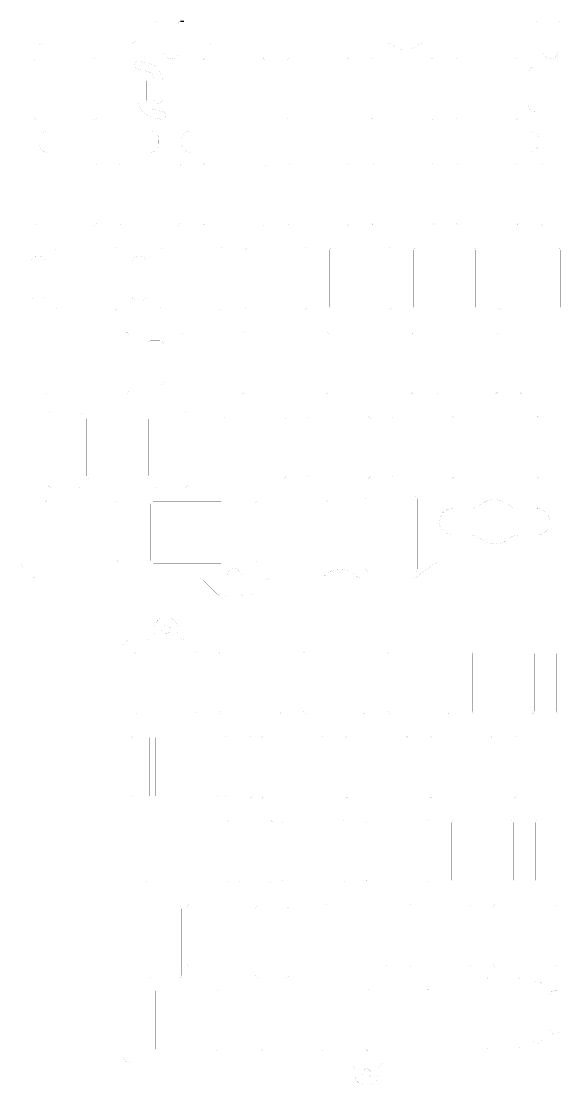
# Model space of a CAD drawing. Header units: millimetres. Extents: x -174 to 174, y -175 to 65.
# Drawn here: x -174.3 to -52.5, y -175.3 to 64.9 of the extents above; entities that cross this region are included whole.
import ezdxf

# ---------------------------------------------------------------- set-up
doc = ezdxf.new("R2010")
doc.units = ezdxf.units.MM
doc.header["$MEASUREMENT"] = 0
doc.layers.add('Document-Layer', color=7, linetype='Continuous', true_color=0xffffff)

msp = doc.modelspace()

# ---------------------------------------------------------------- linework, layer by layer
msp.add_line((-138.3, 64.85), (-137.57, 64.85))
at = {"layer": 'Document-Layer', "const_width": 0.01}
for points in [[(-144.34, 64.41, -0.199), (-143.28, 64.85)], [(-142.5, 64.85, -0.414), (-142, 64.35)], [(-138.8, 64.35, -0.414), (-138.3, 64.85)], [(-137.52, 64.85, -0.199), (-136.46, 64.41)], [(-58.64, 64.41, -0.199), (-57.58, 64.85)], [(-56.8, 64.85, -0.414), (-56.3, 64.35)], [(-53.1, 64.35, -0.414), (-52.6, 64.85)], [(-149.73, 59.85, 0.199), (-148.31, 60.44)], [(-132.49, 60.44, 0.199), (-131.07, 59.85)], [(-64.03, 59.85, 0.199), (-62.61, 60.44)], [(-170.32, 59.56, -0.199), (-169.62, 59.85)], [(-142, 57.95, 1), (-138.8, 57.95)], [(-91.49, 59.85, -0.175), (-90.21, 59.39)], [(-90.21, 59.39, 0.361), (-84.86, 59.39)], [(-84.86, 59.39, -0.175), (-83.59, 59.85)], [(-56.3, 57.95, 1), (-53.1, 57.95)], [(-174.28, 55.19, -0.199), (-173.99, 55.89)], [(-170.71, 56.55, 0.414), (-171.31, 55.95)], [(-157.31, 55.95, 0.414), (-157.91, 56.55)], [(-147.6, 55.78, 1), (-147.96, 54.01)], [(-142.45, 51.54, 0.356), (-145.57, 55.36)], [(-132.64, 56.55, 0.414), (-133.24, 55.95)], [(-119.24, 55.95, 0.414), (-119.84, 56.55)], [(-113.59, 56.55, 0.414), (-114.19, 55.95)], [(-100.19, 55.95, 0.414), (-100.79, 56.55)], [(-94.54, 56.55, 0.414), (-95.14, 55.95)], [(-81.14, 55.95, 0.414), (-81.74, 56.55)], [(-75.49, 56.55, 0.414), (-76.09, 55.95)], [(-62.09, 55.95, 0.414), (-62.69, 56.55)], [(-145.93, 53.59, -0.356), (-144.25, 51.54)], [(-58.3, 54.55, 0.414), (-59.8, 53.05)], [(-146, 51.32, 1), (-147.8, 51.32)], [(-147.8, 46.96, 0.356), (-144.68, 43.14)], [(-144.32, 44.91, -0.356), (-146, 46.96)], [(-144.25, 47.18, 1), (-142.45, 47.18)], [(-59.8, 46.05, 0.414), (-58.3, 44.55)], [(-142.65, 42.73, 1), (-142.29, 44.49)], [(-171.31, 43.15, 0.414), (-170.71, 42.55)], [(-157.91, 42.55, 0.414), (-157.31, 43.15)], [(-133.24, 43.15, 0.414), (-132.64, 42.55)], [(-119.84, 42.55, 0.414), (-119.24, 43.15)], [(-114.19, 43.15, 0.414), (-113.59, 42.55)], [(-100.79, 42.55, 0.414), (-100.19, 43.15)], [(-95.14, 43.15, 0.414), (-94.54, 42.55)], [(-81.74, 42.55, 0.414), (-81.14, 43.15)], [(-76.09, 43.15, 0.414), (-75.49, 42.55)], [(-62.69, 42.55, 0.414), (-62.09, 43.15)], [(-168.23, 40.08, 0.414), (-170.23, 38.08)], [(-143.22, 38.08, 0.414), (-145.22, 40.08)], [(-136.08, 40.08, 0.414), (-138.08, 38.08)], [(-57.43, 38.08, 0.414), (-59.43, 40.08)], [(-170.23, 37.28, 0.414), (-168.23, 35.28)], [(-145.22, 35.28, 0.414), (-143.22, 37.28)], [(-138.08, 37.28, 0.414), (-136.08, 35.28)], [(-59.43, 35.28, 0.414), (-57.43, 37.28)], [(-170.68, 32.8, 0.414), (-171.28, 32.2)], [(-157.28, 32.2, 0.414), (-157.88, 32.8)], [(-151.63, 32.8, 0.414), (-152.23, 32.2)], [(-138.23, 32.2, 0.414), (-138.83, 32.8)], [(-132.58, 32.8, 0.414), (-133.18, 32.2)], [(-119.18, 32.2, 0.414), (-119.78, 32.8)], [(-113.53, 32.8, 0.414), (-114.13, 32.2)], [(-100.13, 32.2, 0.414), (-100.73, 32.8)], [(-94.48, 32.8, 0.414), (-95.08, 32.2)], [(-81.08, 32.2, 0.414), (-81.68, 32.8)], [(-75.43, 32.8, 0.414), (-76.03, 32.2)], [(-62.03, 32.2, 0.414), (-62.63, 32.8)], [(-56.38, 32.8, 0.414), (-56.98, 32.2)], [(-171.28, 19.4, 0.414), (-170.68, 18.8)], [(-157.88, 18.8, 0.414), (-157.28, 19.4)], [(-152.23, 19.4, 0.414), (-151.63, 18.8)], [(-138.83, 18.8, 0.414), (-138.23, 19.4)], [(-133.18, 19.4, 0.414), (-132.58, 18.8)], [(-119.78, 18.8, 0.414), (-119.18, 19.4)], [(-114.13, 19.4, 0.414), (-113.53, 18.8)], [(-100.73, 18.8, 0.414), (-100.13, 19.4)], [(-95.08, 19.4, 0.414), (-94.48, 18.8)], [(-81.68, 18.8, 0.414), (-81.08, 19.4)], [(-76.03, 19.4, 0.414), (-75.43, 18.8)], [(-62.63, 18.8, 0.414), (-62.03, 19.4)], [(-56.98, 19.4, 0.414), (-56.38, 18.8)], [(-165.98, 13.75, 0.414), (-166.58, 13.15)], [(-152.58, 13.15, 0.414), (-153.18, 13.75)], [(-142.18, 13.75, 0.414), (-142.78, 13.15)], [(-128.78, 13.15, 0.414), (-129.38, 13.75)], [(-123.13, 13.75, 0.414), (-123.73, 13.15)], [(-109.73, 13.15, 0.414), (-110.33, 13.75)], [(-104.08, 13.75, 0.414), (-104.68, 13.15)], [(-90.68, 13.15, 0.414), (-91.28, 13.75)], [(-85.03, 13.75, 0.414), (-85.63, 13.15)], [(-71.63, 13.15, 0.414), (-72.23, 13.75)], [(-65.98, 13.75, 0.414), (-66.58, 13.15)], [(-52.58, 13.15, 0.414), (-53.18, 13.75)], [(-170.93, 11.75, 0.414), (-171.93, 10.75)], [(-168.93, 10.75, 0.414), (-169.93, 11.75)], [(-149.18, 10.75, -0.414), (-148.18, 11.75)], [(-147.18, 11.75, -0.414), (-146.18, 10.75)], [(-171.93, 2.75, 0.414), (-170.93, 1.75)], [(-169.93, 1.75, 0.414), (-168.93, 2.75)], [(-148.18, 1.75, -0.414), (-149.18, 2.75)], [(-146.18, 2.75, -0.414), (-147.18, 1.75)], [(-166.58, 0.35, 0.414), (-165.98, -0.25)], [(-153.18, -0.25, 0.414), (-152.58, 0.35)], [(-142.78, 0.35, 0.414), (-142.18, -0.25)], [(-129.38, -0.25, 0.414), (-128.78, 0.35)], [(-123.73, 0.35, 0.414), (-123.13, -0.25)], [(-110.33, -0.25, 0.414), (-109.73, 0.35)], [(-104.68, 0.35, 0.414), (-104.08, -0.25)], [(-91.28, -0.25, 0.414), (-90.68, 0.35)], [(-85.63, 0.35, 0.414), (-85.03, -0.25)], [(-72.23, -0.25, 0.414), (-71.63, 0.35)], [(-66.58, 0.35, 0.414), (-65.98, -0.25)], [(-53.18, -0.25, 0.414), (-52.58, 0.35)], [(-168.33, -5.3, 0.414), (-168.93, -5.9)], [(-150.13, -5.9, 0.414), (-150.73, -5.3)], [(-137.33, -5.3, 0.414), (-137.93, -5.9)], [(-123.93, -5.9, 0.414), (-124.53, -5.3)], [(-118.28, -5.3, 0.414), (-118.88, -5.9)], [(-104.88, -5.9, 0.414), (-105.48, -5.3)], [(-99.23, -5.3, 0.414), (-99.83, -5.9)], [(-85.83, -5.9, 0.414), (-86.43, -5.3)], [(-80.18, -5.3, 0.414), (-80.78, -5.9)], [(-66.78, -5.9, 0.414), (-67.38, -5.3)], [(-61.13, -5.3, 0.414), (-61.73, -5.9)], [(-146.03, -8.3, -0.414), (-145.03, -7.3)], [(-143.03, -7.3, -0.414), (-142.03, -8.3)], [(-145.03, -17.3, -0.414), (-146.03, -16.3)], [(-142.03, -16.3, -0.414), (-143.03, -17.3)], [(-168.93, -18.7, 0.414), (-168.33, -19.3)], [(-150.73, -19.3, 0.414), (-150.13, -18.7)], [(-137.93, -18.7, 0.414), (-137.33, -19.3)], [(-124.53, -19.3, 0.414), (-123.93, -18.7)], [(-118.88, -18.7, 0.414), (-118.28, -19.3)], [(-105.48, -19.3, 0.414), (-104.88, -18.7)], [(-99.83, -18.7, 0.414), (-99.23, -19.3)], [(-86.43, -19.3, 0.414), (-85.83, -18.7)], [(-80.78, -18.7, 0.414), (-80.18, -19.3)], [(-67.38, -19.3, 0.414), (-66.78, -18.7)], [(-61.73, -18.7, 0.414), (-61.13, -19.3)], [(-168.18, -23.95, -0.414), (-167.58, -23.35)], [(-161.18, -23.35, -0.414), (-160.58, -23.95)], [(-143.78, -23.35, 0.414), (-144.38, -23.95)], [(-136.78, -23.95, 0.414), (-137.38, -23.35)], [(-158.88, -24.35, 0.414), (-159.48, -24.95)], [(-145.48, -24.95, 0.414), (-146.08, -24.35)], [(-127.93, -24.35, 0.414), (-128.53, -24.95)], [(-114.53, -24.95, 0.414), (-115.13, -24.35)], [(-108.88, -24.35, 0.414), (-109.48, -24.95)], [(-95.48, -24.95, 0.414), (-96.08, -24.35)], [(-89.83, -24.35, 0.414), (-90.43, -24.95)], [(-76.43, -24.95, 0.414), (-77.03, -24.35)], [(-70.78, -24.35, 0.414), (-71.38, -24.95)], [(-57.38, -24.95, 0.414), (-57.98, -24.35)], [(-159.48, -37.75, 0.414), (-158.88, -38.35)], [(-146.08, -38.35, 0.414), (-145.48, -37.75)], [(-128.53, -37.75, 0.414), (-127.93, -38.35)], [(-115.13, -38.35, 0.414), (-114.53, -37.75)], [(-109.48, -37.75, 0.414), (-108.88, -38.35)], [(-96.08, -38.35, 0.414), (-95.48, -37.75)], [(-90.43, -37.75, 0.414), (-89.83, -38.35)], [(-77.03, -38.35, 0.414), (-76.43, -37.75)], [(-71.38, -37.75, 0.414), (-70.78, -38.35)], [(-57.98, -38.35, 0.414), (-57.38, -37.75)], [(-167.58, -40.35, -0.414), (-168.18, -39.75)], [(-160.58, -39.75, -0.414), (-161.18, -40.35)], [(-144.38, -39.75, 0.414), (-143.78, -40.35)], [(-137.38, -40.35, 0.414), (-136.78, -39.75)], [(-95.88, -42.35, 0.414), (-96.48, -42.95)], [(-84.73, -42.95, 0.414), (-85.33, -42.35)], [(-64.13, -44.33, 0.365), (-70.58, -44.33)], [(-168.93, -44, -0.414), (-168.33, -43.4)], [(-153.13, -43.4, -0.414), (-152.53, -44)], [(-145.02, -44.1, -0.414), (-144.42, -43.5)], [(-129.22, -43.5, -0.414), (-128.62, -44.1)], [(-121.33, -44, -0.414), (-120.73, -43.4)], [(-105.53, -43.4, -0.414), (-104.93, -44)], [(-76.86, -45.15, 1), (-76.86, -51.15)], [(-70.58, -44.33, -0.177), (-72.83, -45.15)], [(-61.88, -45.15, -0.177), (-64.13, -44.33)], [(-57.86, -51.15, 1), (-57.86, -45.15)], [(-72.83, -51.15, -0.177), (-70.58, -51.98)], [(-70.58, -51.98, 0.365), (-64.13, -51.98)], [(-64.13, -51.98, -0.177), (-61.88, -51.15)], [(-173.99, -58.29, -0.199), (-174.28, -57.59)], [(-168.33, -57.4, -0.414), (-168.93, -56.8)], [(-152.53, -56.8, -0.414), (-153.13, -57.4)], [(-144.42, -57.5, -0.414), (-145.02, -56.9)], [(-128.62, -56.9, -0.414), (-129.22, -57.5)], [(-120.73, -57.4, -0.414), (-121.33, -56.8)], [(-104.93, -56.8, -0.414), (-105.53, -57.4)], [(-80.1, -57.4, 0.165), (-81.32, -57.81)], [(-124.6, -60.35, 1), (-127.8, -60.35)], [(-98.86, -60.25, 0.419), (-105.69, -60.25)], [(-96.48, -58.75, 0.414), (-95.88, -59.35)], [(-85.33, -59.35, 0.414), (-84.73, -58.75)], [(-171.02, -60.85, -0.199), (-171.72, -60.56)], [(-133.11, -61.44, 0.199), (-134.53, -60.85)], [(-117.87, -60.85, 0.199), (-119.29, -61.44)], [(-105.69, -60.25, -0.201), (-107.11, -60.85)], [(-97.44, -60.85, -0.201), (-98.86, -60.25)], [(-84.74, -60.44, -0.165), (-85.96, -60.85)], [(-129.08, -64.85, -0.199), (-130.14, -64.41)], [(-127.8, -64.35, -0.414), (-128.3, -64.85)], [(-124.1, -64.85, -0.414), (-124.6, -64.35)], [(-122.26, -64.41, -0.199), (-123.32, -64.85)], [(-144.14, -71.91, -0.414), (-142.09, -69.86)], [(-141.09, -69.86, -0.414), (-139.04, -71.91)], [(-146.14, -74.86, 0.414), (-144.14, -72.86)], [(-139.04, -72.86, 0.414), (-137.04, -74.86)], [(-149.76, -74.86, 0.414), (-151.26, -76.36)], [(-148.66, -77.96, -0.414), (-148.16, -77.46)], [(-135.16, -77.46, -0.414), (-134.66, -77.96)], [(-129.61, -77.96, -0.414), (-129.11, -77.46)], [(-116.11, -77.46, -0.414), (-115.61, -77.96)], [(-110.56, -77.96, -0.414), (-110.06, -77.46)], [(-97.06, -77.46, -0.414), (-96.56, -77.96)], [(-91.51, -77.96, -0.414), (-91.01, -77.46)], [(-78.01, -77.46, -0.414), (-77.51, -77.96)], [(-72.46, -77.96, -0.414), (-71.96, -77.46)], [(-58.96, -77.46, -0.414), (-58.46, -77.96)], [(-53.41, -77.96, -0.414), (-52.91, -77.46)], [(-148.16, -91.46, -0.414), (-148.66, -90.96)], [(-134.66, -90.96, -0.414), (-135.16, -91.46)], [(-129.11, -91.46, -0.414), (-129.61, -90.96)], [(-115.61, -90.96, -0.414), (-116.11, -91.46)], [(-110.06, -91.46, -0.414), (-110.56, -90.96)], [(-96.56, -90.96, -0.414), (-97.06, -91.46)], [(-91.01, -91.46, -0.414), (-91.51, -90.96)], [(-77.51, -90.96, -0.414), (-78.01, -91.46)], [(-71.96, -91.46, -0.414), (-72.46, -90.96)], [(-58.46, -90.96, -0.414), (-58.96, -91.46)], [(-52.91, -91.46, -0.414), (-53.41, -90.96)], [(-149.4, -97.01, -0.414), (-148.9, -96.51)], [(-145.9, -96.51, -0.414), (-145.4, -97.01)], [(-143.9, -97.01, -0.414), (-143.4, -96.51)], [(-130.4, -96.51, -0.414), (-129.9, -97.01)], [(-127.75, -96.51, 0.414), (-128.25, -97.01)], [(-122.75, -96.51, -0.414), (-122.25, -97.01)], [(-120.09, -97.01, -0.414), (-119.59, -96.51)], [(-106.59, -96.51, -0.414), (-106.09, -97.01)], [(-101.04, -97.01, -0.414), (-100.54, -96.51)], [(-87.54, -96.51, -0.414), (-87.04, -97.01)], [(-81.99, -97.01, -0.414), (-81.49, -96.51)], [(-68.49, -96.51, -0.414), (-67.99, -97.01)], [(-62.94, -97.01, -0.414), (-62.44, -96.51)], [(-148.9, -110.51, -0.414), (-149.4, -110.01)], [(-145.4, -110.01, -0.414), (-145.9, -110.51)], [(-143.4, -110.51, -0.414), (-143.9, -110.01)], [(-129.9, -110.01, -0.414), (-130.4, -110.51)], [(-128.25, -110.01, 0.414), (-127.75, -110.51)], [(-122.25, -110.01, -0.414), (-122.75, -110.51)], [(-119.59, -110.51, -0.414), (-120.09, -110.01)], [(-106.09, -110.01, -0.414), (-106.59, -110.51)], [(-100.54, -110.51, -0.414), (-101.04, -110.01)], [(-87.04, -110.01, -0.414), (-87.54, -110.51)], [(-81.49, -110.51, -0.414), (-81.99, -110.01)], [(-67.99, -110.01, -0.414), (-68.49, -110.51)], [(-62.44, -110.51, -0.414), (-62.94, -110.01)], [(-146.2, -116.06, -0.414), (-145.7, -115.56)], [(-128, -115.56, -0.414), (-127.5, -116.06)], [(-125.2, -116.06, -0.414), (-124.7, -115.56)], [(-118.1, -115.56, -0.414), (-117.6, -116.06)], [(-115.3, -116.06, -0.414), (-114.8, -115.56)], [(-101.8, -115.56, -0.414), (-101.3, -116.06)], [(-96.25, -116.06, -0.414), (-95.75, -115.56)], [(-82.75, -115.56, -0.414), (-82.25, -116.06)], [(-76.7, -115.56, 0.414), (-77.2, -116.06)], [(-63.2, -116.06, 0.414), (-63.7, -115.56)], [(-58.15, -116.06, -0.414), (-57.65, -115.56)], [(-145.7, -129.56, -0.414), (-146.2, -129.06)], [(-127.5, -129.06, -0.414), (-128, -129.56)], [(-124.7, -129.56, -0.414), (-125.2, -129.06)], [(-117.6, -129.06, -0.414), (-118.1, -129.56)], [(-114.8, -129.56, -0.414), (-115.3, -129.06)], [(-101.3, -129.06, -0.414), (-101.8, -129.56)], [(-95.75, -129.56, -0.414), (-96.25, -129.06)], [(-82.25, -129.06, -0.414), (-82.75, -129.56)], [(-77.2, -129.06, 0.414), (-76.7, -129.56)], [(-63.7, -129.56, 0.414), (-63.2, -129.06)], [(-57.65, -129.56, -0.414), (-58.15, -129.06)], [(-145.1, -135.06, 0.414), (-145.6, -135.56)], [(-138.1, -135.56, 0.414), (-138.6, -135.06)], [(-136.75, -135.11, -0.414), (-136.25, -134.61)], [(-123.25, -134.61, -0.414), (-122.75, -135.11)], [(-120.9, -135.06, 0.414), (-121.4, -135.56)], [(-113.9, -135.56, 0.414), (-114.4, -135.06)], [(-105.75, -135.11, -0.414), (-105.25, -134.61)], [(-92.25, -134.61, -0.414), (-91.75, -135.11)], [(-86.7, -135.11, -0.414), (-86.2, -134.61)], [(-73.2, -134.61, -0.414), (-72.7, -135.11)], [(-67.65, -135.11, -0.414), (-67.15, -134.61)], [(-54.15, -134.61, -0.414), (-53.65, -135.11)], [(-136.25, -148.61, -0.414), (-136.75, -148.11)], [(-122.75, -148.11, -0.414), (-123.25, -148.61)], [(-105.25, -148.61, -0.414), (-105.75, -148.11)], [(-91.75, -148.11, -0.414), (-92.25, -148.61)], [(-86.2, -148.61, -0.414), (-86.7, -148.11)], [(-72.7, -148.11, -0.414), (-73.2, -148.61)], [(-67.15, -148.61, -0.414), (-67.65, -148.11)], [(-53.65, -148.11, -0.414), (-54.15, -148.61)], [(-145.1, -151.06, -0.414), (-145.6, -150.56)], [(-138.1, -150.56, -0.414), (-138.6, -151.06)], [(-120.9, -151.06, -0.414), (-121.4, -150.56)], [(-113.9, -150.56, -0.414), (-114.4, -151.06)], [(-68.78, -151.11, 0.414), (-69.28, -151.61)], [(-61.63, -151.61, 0.414), (-62.13, -151.11)], [(-143.9, -154.16, -0.414), (-143.4, -153.66)], [(-130.4, -153.66, -0.414), (-129.9, -154.16)], [(-120.09, -154.16, -0.414), (-119.59, -153.66)], [(-106.59, -153.66, -0.414), (-106.09, -154.16)], [(-96.27, -154.16, -0.414), (-95.77, -153.66)], [(-82.77, -153.66, -0.414), (-82.27, -154.16)], [(-56.68, -152.96, 1), (-58.78, -152.96)], [(-52.68, -154.96, 1), (-54.78, -154.96)], [(-54.78, -162.86, 1), (-52.68, -162.86)], [(-58.78, -164.86, 1), (-56.68, -164.86)], [(-143.4, -167.66, -0.414), (-143.9, -167.16)], [(-129.9, -167.16, -0.414), (-130.4, -167.66)], [(-119.59, -167.66, -0.414), (-120.09, -167.16)], [(-106.09, -167.16, -0.414), (-106.59, -167.66)], [(-95.77, -167.66, -0.414), (-96.27, -167.16)], [(-82.27, -167.16, -0.414), (-82.77, -167.66)], [(-68.78, -167.11, -0.414), (-69.28, -166.61)], [(-61.63, -166.61, -0.414), (-62.13, -167.11)], [(-151.26, -168.76, 0.414), (-149.76, -170.26)], [(-98.84, -172.26, 0.414), (-100.84, -170.26)], [(-91.74, -170.26, 0.414), (-93.74, -172.26)], [(-96.79, -175.26, -0.414), (-98.84, -173.21)], [(-93.74, -173.21, -0.414), (-95.79, -175.26)]]:
    msp.add_lwpolyline(points, format="xyb", dxfattribs=at)
for points in [[(-143.23, 64.85), (-142.5, 64.85)], [(-137.57, 64.85), (-137.52, 64.85)], [(-57.53, 64.85), (-56.8, 64.85)], [(-148.31, 60.44), (-144.34, 64.41)], [(-142, 64.35), (-142, 57.95)], [(-138.8, 57.95), (-138.8, 64.35)], [(-136.46, 64.41), (-132.49, 60.44)], [(-62.61, 60.44), (-58.64, 64.41)], [(-56.3, 64.35), (-56.3, 57.95)], [(-53.1, 57.95), (-53.1, 64.35)], [(-173.99, 55.89), (-170.32, 59.56)], [(-169.62, 59.85), (-149.73, 59.85)], [(-131.07, 59.85), (-91.49, 59.85)], [(-83.59, 59.85), (-64.03, 59.85)], [(-171.31, 55.95), (-171.31, 43.15)], [(-157.91, 56.55), (-170.71, 56.55)], [(-157.31, 43.15), (-157.31, 55.95)], [(-145.57, 55.36), (-147.6, 55.78)], [(-133.24, 55.95), (-133.24, 43.15)], [(-119.84, 56.55), (-132.64, 56.55)], [(-119.24, 43.15), (-119.24, 55.95)], [(-114.19, 55.95), (-114.19, 43.15)], [(-100.79, 56.55), (-113.59, 56.55)], [(-100.19, 43.15), (-100.19, 55.95)], [(-95.14, 55.95), (-95.14, 43.15)], [(-81.74, 56.55), (-94.54, 56.55)], [(-81.14, 43.15), (-81.14, 55.95)], [(-76.09, 55.95), (-76.09, 43.15)], [(-62.69, 56.55), (-75.49, 56.55)], [(-62.09, 43.15), (-62.09, 55.95)], [(-174.28, -57.59), (-174.28, 55.19)], [(-147.96, 54.01), (-145.93, 53.59)], [(-59.8, 53.05), (-59.8, 46.05)], [(-51.3, 54.55), (-58.3, 54.55)], [(-147.8, 51.32), (-147.8, 46.96)], [(-146, 46.96), (-146, 51.32)], [(-144.25, 51.54), (-144.25, 47.18)], [(-142.45, 47.18), (-142.45, 51.54)], [(-142.29, 44.49), (-144.32, 44.91)], [(-58.3, 44.55), (-51.3, 44.55)], [(-170.71, 42.55), (-157.91, 42.55)], [(-144.68, 43.14), (-142.65, 42.73)], [(-132.64, 42.55), (-119.84, 42.55)], [(-113.59, 42.55), (-100.79, 42.55)], [(-94.54, 42.55), (-81.74, 42.55)], [(-75.49, 42.55), (-62.69, 42.55)], [(-145.22, 40.08), (-168.23, 40.08)], [(-59.43, 40.08), (-136.08, 40.08)], [(-170.23, 38.08), (-170.23, 37.28)], [(-143.22, 37.28), (-143.22, 38.08)], [(-138.08, 38.08), (-138.08, 37.28)], [(-57.43, 37.28), (-57.43, 38.08)], [(-168.23, 35.28), (-145.22, 35.28)], [(-136.08, 35.28), (-59.43, 35.28)], [(-171.28, 32.2), (-171.28, 19.4)], [(-157.88, 32.8), (-170.68, 32.8)], [(-157.28, 19.4), (-157.28, 32.2)], [(-152.23, 32.2), (-152.23, 19.4)], [(-138.83, 32.8), (-151.63, 32.8)], [(-138.23, 19.4), (-138.23, 32.2)], [(-133.18, 32.2), (-133.18, 19.4)], [(-119.78, 32.8), (-132.58, 32.8)], [(-119.18, 19.4), (-119.18, 32.2)], [(-114.13, 32.2), (-114.13, 19.4)], [(-100.73, 32.8), (-113.53, 32.8)], [(-100.13, 19.4), (-100.13, 32.2)], [(-95.08, 32.2), (-95.08, 19.4)], [(-81.68, 32.8), (-94.48, 32.8)], [(-81.08, 19.4), (-81.08, 32.2)], [(-76.03, 32.2), (-76.03, 19.4)], [(-62.63, 32.8), (-75.43, 32.8)], [(-62.03, 19.4), (-62.03, 32.2)], [(-56.98, 32.2), (-56.98, 19.4)], [(-43.58, 32.8), (-56.38, 32.8)], [(-170.68, 18.8), (-157.88, 18.8)], [(-151.63, 18.8), (-138.83, 18.8)], [(-132.58, 18.8), (-119.78, 18.8)], [(-113.53, 18.8), (-100.73, 18.8)], [(-94.48, 18.8), (-81.68, 18.8)], [(-75.43, 18.8), (-62.63, 18.8)], [(-56.38, 18.8), (-43.58, 18.8)], [(-166.58, 13.15), (-166.58, 0.35)], [(-153.18, 13.75), (-165.98, 13.75)], [(-152.58, 0.35), (-152.58, 13.15)], [(-142.78, 13.15), (-142.78, 0.35)], [(-129.38, 13.75), (-142.18, 13.75)], [(-128.78, 0.35), (-128.78, 13.15)], [(-123.73, 13.15), (-123.73, 0.35)], [(-110.33, 13.75), (-123.13, 13.75)], [(-109.73, 0.35), (-109.73, 13.15)], [(-104.68, 13.15), (-104.68, 0.35)], [(-91.28, 13.75), (-104.08, 13.75)], [(-90.68, 0.35), (-90.68, 13.15)], [(-85.63, 13.15), (-85.63, 0.35)], [(-72.23, 13.75), (-85.03, 13.75)], [(-71.63, 0.35), (-71.63, 13.15)], [(-66.58, 13.15), (-66.58, 0.35)], [(-53.18, 13.75), (-65.98, 13.75)], [(-52.58, 0.35), (-52.58, 13.15)], [(-171.93, 10.75), (-171.93, 2.75)], [(-169.93, 11.75), (-170.93, 11.75)], [(-168.93, 2.75), (-168.93, 10.75)], [(-149.18, 2.75), (-149.18, 10.75)], [(-148.18, 11.75), (-147.18, 11.75)], [(-146.18, 10.75), (-146.18, 2.75)], [(-170.93, 1.75), (-169.93, 1.75)], [(-147.18, 1.75), (-148.18, 1.75)], [(-165.98, -0.25), (-153.18, -0.25)], [(-142.18, -0.25), (-129.38, -0.25)], [(-123.13, -0.25), (-110.33, -0.25)], [(-104.08, -0.25), (-91.28, -0.25)], [(-85.03, -0.25), (-72.23, -0.25)], [(-65.98, -0.25), (-53.18, -0.25)], [(-168.93, -5.9), (-168.93, -18.7)], [(-150.73, -5.3), (-168.33, -5.3)], [(-150.13, -18.7), (-150.13, -5.9)], [(-137.93, -5.9), (-137.93, -18.7)], [(-124.53, -5.3), (-137.33, -5.3)], [(-123.93, -18.7), (-123.93, -5.9)], [(-118.88, -5.9), (-118.88, -18.7)], [(-105.48, -5.3), (-118.28, -5.3)], [(-104.88, -18.7), (-104.88, -5.9)], [(-99.83, -5.9), (-99.83, -18.7)], [(-86.43, -5.3), (-99.23, -5.3)], [(-85.83, -18.7), (-85.83, -5.9)], [(-80.78, -5.9), (-80.78, -18.7)], [(-67.38, -5.3), (-80.18, -5.3)], [(-66.78, -18.7), (-66.78, -5.9)], [(-61.73, -5.9), (-61.73, -18.7)], [(-48.33, -5.3), (-61.13, -5.3)], [(-146.03, -16.3), (-146.03, -8.3)], [(-145.03, -7.3), (-143.03, -7.3)], [(-142.03, -8.3), (-142.03, -16.3)], [(-143.03, -17.3), (-145.03, -17.3)], [(-168.33, -19.3), (-150.73, -19.3)], [(-137.33, -19.3), (-124.53, -19.3)], [(-118.28, -19.3), (-105.48, -19.3)], [(-99.23, -19.3), (-86.43, -19.3)], [(-80.18, -19.3), (-67.38, -19.3)], [(-61.13, -19.3), (-48.33, -19.3)], [(-168.18, -39.75), (-168.18, -23.95)], [(-167.58, -23.35), (-161.18, -23.35)], [(-160.58, -23.95), (-160.58, -39.75)], [(-144.38, -23.95), (-144.38, -39.75)], [(-137.38, -23.35), (-143.78, -23.35)], [(-136.78, -39.75), (-136.78, -23.95)], [(-159.48, -24.95), (-159.48, -37.75)], [(-146.08, -24.35), (-158.88, -24.35)], [(-145.48, -37.75), (-145.48, -24.95)], [(-128.53, -24.95), (-128.53, -37.75)], [(-115.13, -24.35), (-127.93, -24.35)], [(-114.53, -37.75), (-114.53, -24.95)], [(-109.48, -24.95), (-109.48, -37.75)], [(-96.08, -24.35), (-108.88, -24.35)], [(-95.48, -37.75), (-95.48, -24.95)], [(-90.43, -24.95), (-90.43, -37.75)], [(-77.03, -24.35), (-89.83, -24.35)], [(-76.43, -37.75), (-76.43, -24.95)], [(-71.38, -24.95), (-71.38, -37.75)], [(-57.98, -24.35), (-70.78, -24.35)], [(-57.38, -37.75), (-57.38, -24.95)], [(-158.88, -38.35), (-146.08, -38.35)], [(-127.93, -38.35), (-115.13, -38.35)], [(-108.88, -38.35), (-96.08, -38.35)], [(-89.83, -38.35), (-77.03, -38.35)], [(-70.78, -38.35), (-57.98, -38.35)], [(-161.18, -40.35), (-167.58, -40.35)], [(-143.78, -40.35), (-137.38, -40.35)], [(-96.48, -42.95), (-96.48, -58.75)], [(-85.33, -42.35), (-95.88, -42.35)], [(-84.73, -58.75), (-84.73, -42.95)], [(-168.93, -56.8), (-168.93, -44)], [(-168.33, -43.4), (-153.13, -43.4)], [(-152.53, -44), (-152.53, -56.8)], [(-145.02, -56.9), (-145.02, -44.1)], [(-144.42, -43.5), (-129.22, -43.5)], [(-128.62, -44.1), (-128.62, -56.9)], [(-121.33, -56.8), (-121.33, -44)], [(-120.73, -43.4), (-105.53, -43.4)], [(-104.93, -44), (-104.93, -56.8)], [(-72.83, -45.15), (-76.86, -45.15)], [(-57.86, -45.15), (-61.88, -45.15)], [(-76.86, -51.15), (-72.83, -51.15)], [(-61.88, -51.15), (-57.86, -51.15)], [(-153.13, -57.4), (-168.33, -57.4)], [(-129.22, -57.5), (-144.42, -57.5)], [(-105.53, -57.4), (-120.73, -57.4)], [(-51.98, -57.4), (-80.1, -57.4)], [(-171.72, -60.56), (-173.99, -58.29)], [(-95.88, -59.35), (-85.33, -59.35)], [(-81.32, -57.81), (-84.74, -60.44)], [(-134.53, -60.85), (-171.02, -60.85)], [(-130.14, -64.41), (-133.11, -61.44)], [(-127.8, -60.35), (-127.8, -64.35)], [(-124.6, -64.35), (-124.6, -60.35)], [(-119.29, -61.44), (-122.26, -64.41)], [(-107.11, -60.85), (-117.87, -60.85)], [(-85.96, -60.85), (-97.44, -60.85)], [(-128.3, -64.85), (-129.08, -64.85)], [(-123.32, -64.85), (-124.1, -64.85)], [(-144.14, -72.86), (-144.14, -71.91)], [(-142.09, -69.86), (-141.09, -69.86)], [(-139.04, -71.91), (-139.04, -72.86)], [(-151.26, -76.36), (-151.26, -168.76)], [(-146.14, -74.86), (-149.76, -74.86)], [(-50.94, -74.86), (-137.04, -74.86)], [(-148.66, -90.96), (-148.66, -77.96)], [(-148.16, -77.46), (-135.16, -77.46)], [(-134.66, -77.96), (-134.66, -90.96)], [(-129.61, -90.96), (-129.61, -77.96)], [(-129.11, -77.46), (-116.11, -77.46)], [(-115.61, -77.96), (-115.61, -90.96)], [(-110.56, -90.96), (-110.56, -77.96)], [(-110.06, -77.46), (-97.06, -77.46)], [(-96.56, -77.96), (-96.56, -90.96)], [(-91.51, -90.96), (-91.51, -77.96)], [(-91.01, -77.46), (-78.01, -77.46)], [(-77.51, -77.96), (-77.51, -90.96)], [(-72.46, -90.96), (-72.46, -77.96)], [(-71.96, -77.46), (-58.96, -77.46)], [(-58.46, -77.96), (-58.46, -90.96)], [(-53.41, -90.96), (-53.41, -77.96)], [(-52.91, -77.46), (-39.91, -77.46)], [(-135.16, -91.46), (-148.16, -91.46)], [(-116.11, -91.46), (-129.11, -91.46)], [(-97.06, -91.46), (-110.06, -91.46)], [(-78.01, -91.46), (-91.01, -91.46)], [(-58.96, -91.46), (-71.96, -91.46)], [(-39.91, -91.46), (-52.91, -91.46)], [(-149.4, -110.01), (-149.4, -97.01)], [(-148.9, -96.51), (-145.9, -96.51)], [(-145.4, -97.01), (-145.4, -110.01)], [(-143.9, -110.01), (-143.9, -97.01)], [(-143.4, -96.51), (-130.4, -96.51)], [(-129.9, -97.01), (-129.9, -110.01)], [(-128.25, -97.01), (-128.25, -110.01)], [(-122.75, -96.51), (-127.75, -96.51)], [(-122.25, -97.01), (-122.25, -110.01)], [(-120.09, -110.01), (-120.09, -97.01)], [(-119.59, -96.51), (-106.59, -96.51)], [(-106.09, -97.01), (-106.09, -110.01)], [(-101.04, -110.01), (-101.04, -97.01)], [(-100.54, -96.51), (-87.54, -96.51)], [(-87.04, -97.01), (-87.04, -110.01)], [(-81.99, -110.01), (-81.99, -97.01)], [(-81.49, -96.51), (-68.49, -96.51)], [(-67.99, -97.01), (-67.99, -110.01)], [(-62.94, -110.01), (-62.94, -97.01)], [(-62.44, -96.51), (-49.44, -96.51)], [(-145.9, -110.51), (-148.9, -110.51)], [(-130.4, -110.51), (-143.4, -110.51)], [(-127.75, -110.51), (-122.75, -110.51)], [(-106.59, -110.51), (-119.59, -110.51)], [(-87.54, -110.51), (-100.54, -110.51)], [(-68.49, -110.51), (-81.49, -110.51)], [(-49.44, -110.51), (-62.44, -110.51)], [(-146.2, -129.06), (-146.2, -116.06)], [(-145.7, -115.56), (-128, -115.56)], [(-127.5, -116.06), (-127.5, -129.06)], [(-125.2, -129.06), (-125.2, -116.06)], [(-124.7, -115.56), (-118.1, -115.56)], [(-117.6, -116.06), (-117.6, -129.06)], [(-115.3, -129.06), (-115.3, -116.06)], [(-114.8, -115.56), (-101.8, -115.56)], [(-101.3, -116.06), (-101.3, -129.06)], [(-96.25, -129.06), (-96.25, -116.06)], [(-95.75, -115.56), (-82.75, -115.56)], [(-82.25, -116.06), (-82.25, -129.06)], [(-77.2, -116.06), (-77.2, -129.06)], [(-63.7, -115.56), (-76.7, -115.56)], [(-63.2, -129.06), (-63.2, -116.06)], [(-58.15, -129.06), (-58.15, -116.06)], [(-57.65, -115.56), (-44.65, -115.56)], [(-128, -129.56), (-145.7, -129.56)], [(-124.7, -129.56), (-118.1, -129.56)], [(-101.8, -129.56), (-114.8, -129.56)], [(-82.75, -129.56), (-95.75, -129.56)], [(-76.7, -129.56), (-63.7, -129.56)], [(-44.65, -129.56), (-57.65, -129.56)], [(-145.6, -135.56), (-145.6, -150.56)], [(-138.6, -135.06), (-145.1, -135.06)], [(-138.1, -150.56), (-138.1, -135.56)], [(-136.75, -148.11), (-136.75, -135.11)], [(-136.25, -134.61), (-123.25, -134.61)], [(-122.75, -135.11), (-122.75, -148.11)], [(-121.4, -135.56), (-121.4, -150.56)], [(-114.4, -135.06), (-120.9, -135.06)], [(-113.9, -150.56), (-113.9, -135.56)], [(-105.75, -148.11), (-105.75, -135.11)], [(-105.25, -134.61), (-92.25, -134.61)], [(-91.75, -135.11), (-91.75, -148.11)], [(-86.7, -148.11), (-86.7, -135.11)], [(-86.2, -134.61), (-73.2, -134.61)], [(-72.7, -135.11), (-72.7, -148.11)], [(-67.65, -148.11), (-67.65, -135.11)], [(-67.15, -134.61), (-54.15, -134.61)], [(-53.65, -135.11), (-53.65, -148.11)], [(-123.25, -148.61), (-136.25, -148.61)], [(-92.25, -148.61), (-105.25, -148.61)], [(-73.2, -148.61), (-86.2, -148.61)], [(-54.15, -148.61), (-67.15, -148.61)], [(-138.6, -151.06), (-145.1, -151.06)], [(-114.4, -151.06), (-120.9, -151.06)], [(-62.13, -151.11), (-68.78, -151.11)], [(-143.4, -153.66), (-130.4, -153.66)], [(-119.59, -153.66), (-106.59, -153.66)], [(-95.77, -153.66), (-82.77, -153.66)], [(-69.28, -151.61), (-69.28, -166.61)], [(-61.63, -166.61), (-61.63, -151.61)], [(-58.78, -164.86), (-58.78, -152.96)], [(-56.68, -152.96), (-56.68, -164.86)], [(-143.9, -167.16), (-143.9, -154.16)], [(-129.9, -154.16), (-129.9, -167.16)], [(-120.09, -167.16), (-120.09, -154.16)], [(-106.09, -154.16), (-106.09, -167.16)], [(-96.27, -167.16), (-96.27, -154.16)], [(-82.27, -154.16), (-82.27, -167.16)], [(-54.78, -162.86), (-54.78, -154.96)], [(-52.68, -154.96), (-52.68, -162.86)], [(-130.4, -167.66), (-143.4, -167.66)], [(-106.59, -167.66), (-119.59, -167.66)], [(-82.77, -167.66), (-95.77, -167.66)], [(-62.13, -167.11), (-68.78, -167.11)], [(-149.76, -170.26), (-100.84, -170.26)], [(-91.74, -170.26), (-20.24, -170.26)], [(-98.84, -173.21), (-98.84, -172.26)], [(-93.74, -172.26), (-93.74, -173.21)], [(-95.79, -175.26), (-96.79, -175.26)]]:
    msp.add_lwpolyline(points, dxfattribs=at)
for points in [[(-140.59, -72.46, -1), (-142.59, -72.46, -1)], [(-95.29, -172.66, -1), (-97.29, -172.66, -1)]]:
    msp.add_lwpolyline(points, format="xyb", close=True, dxfattribs=at)

doc.saveas('drawing.dxf')
